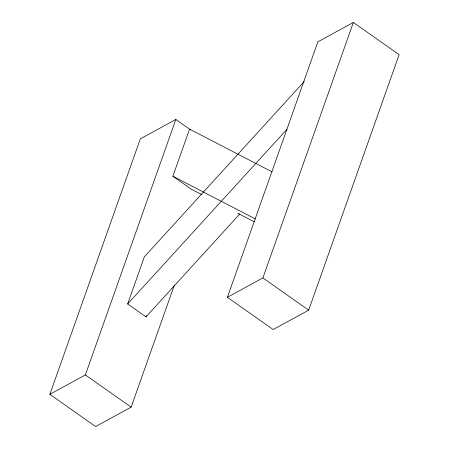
<?xml version="1.0" encoding="UTF-8"?>
<svg xmlns="http://www.w3.org/2000/svg" width="449" height="449" viewBox="0 0 449 449"><rect width="100%" height="100%" fill="white"/><g stroke="black" fill="none" stroke-linecap="round" stroke-linejoin="round"><path stroke-width="0.67" d="M174.392 285.025L131.147 407.148L95.637 426.55L49.867 394.329L140.329 138.864L175.834 119.462L190.713 129.935M49.867 394.329L85.372 374.926L175.834 119.462M239.822 213.932L145.964 316.859L127.656 303.967L144.337 256.862L304.231 81.522M201.741 194.585L191.195 189.124L172.887 176.238L189.568 129.127L272.083 171.86M145.964 316.859L146.425 315.552M227.39 297.317L317.853 41.852L353.363 22.45L399.133 54.671L308.671 310.136L273.166 329.538L227.39 297.317L262.895 277.914L353.363 22.45M127.656 303.967L287.074 129.144M172.887 176.238L255.402 218.972M237.729 213.224L254.476 221.901M262.895 277.914L308.671 310.136M85.372 374.926L131.147 407.148"/></g></svg>
